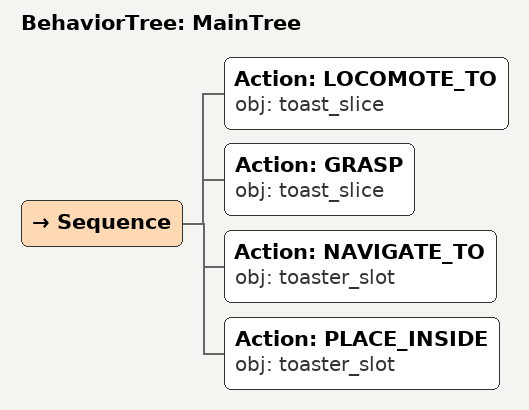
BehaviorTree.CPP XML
<root main_tree_to_execute="MainTree">
  <BehaviorTree ID="MainTree">
    <Sequence>
      <!-- Locomote to toast_slice -->
      <Action ID="LOCOMOTE_TO" obj="toast_slice" />
      <!-- Grasp toast_slice -->
      <Action ID="GRASP" obj="toast_slice" />
      <!-- Navigate to toaster_slot -->
      <Action ID="NAVIGATE_TO" obj="toaster_slot" />
      <!-- Place inside toaster_slot -->
      <Action ID="PLACE_INSIDE" obj="toaster_slot" />
    </Sequence>
  </BehaviorTree>
</root>
